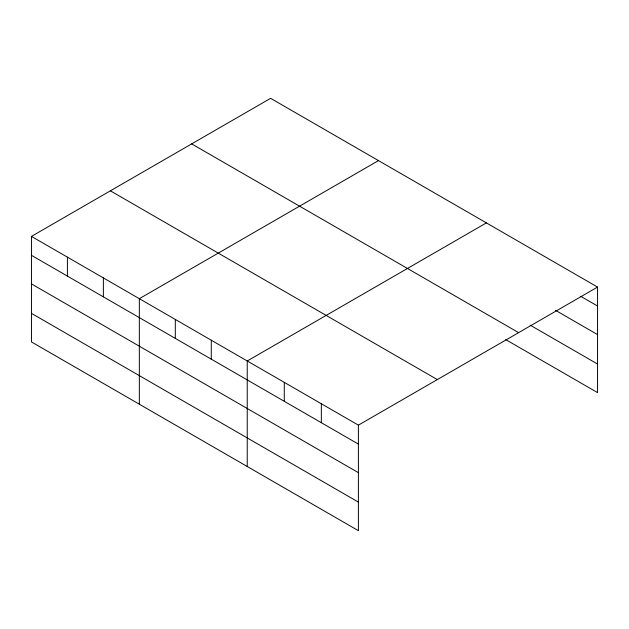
<?xml version="1.0" encoding="UTF-8"?>
<svg xmlns="http://www.w3.org/2000/svg" width="629" height="629" viewBox="0 0 629 629"><rect width="100%" height="100%" fill="white"/><g stroke="black" fill="none" stroke-linecap="round" stroke-linejoin="round"><path stroke-width="0.94" d="M358.396 472.67L358.396 425.149L31.45 236.394L31.45 341.924L358.396 530.679L358.396 472.67L31.45 283.907M31.45 236.394L270.604 98.321L597.55 287.076L597.55 392.606L505.755 339.613M378.493 160.607L139.339 298.681L139.339 404.211M486.39 222.902L247.236 360.975L247.236 466.506M358.396 425.149L597.55 287.076M580.709 296.298L597.55 306.024M555.446 310.286L597.55 334.597M530.176 325.138L597.55 364.034M191.68 143.884L518.626 332.647M110.374 190.823L437.32 379.586M31.45 255.335L358.396 444.098M31.45 313.344L358.396 502.107M321.34 403.763L321.34 422.704M284.292 382.369L284.292 401.31M211.273 340.21L211.273 359.159M175.31 319.446L175.31 338.394M103.376 277.916L103.376 296.864M67.413 257.151L67.413 276.1"/></g></svg>
